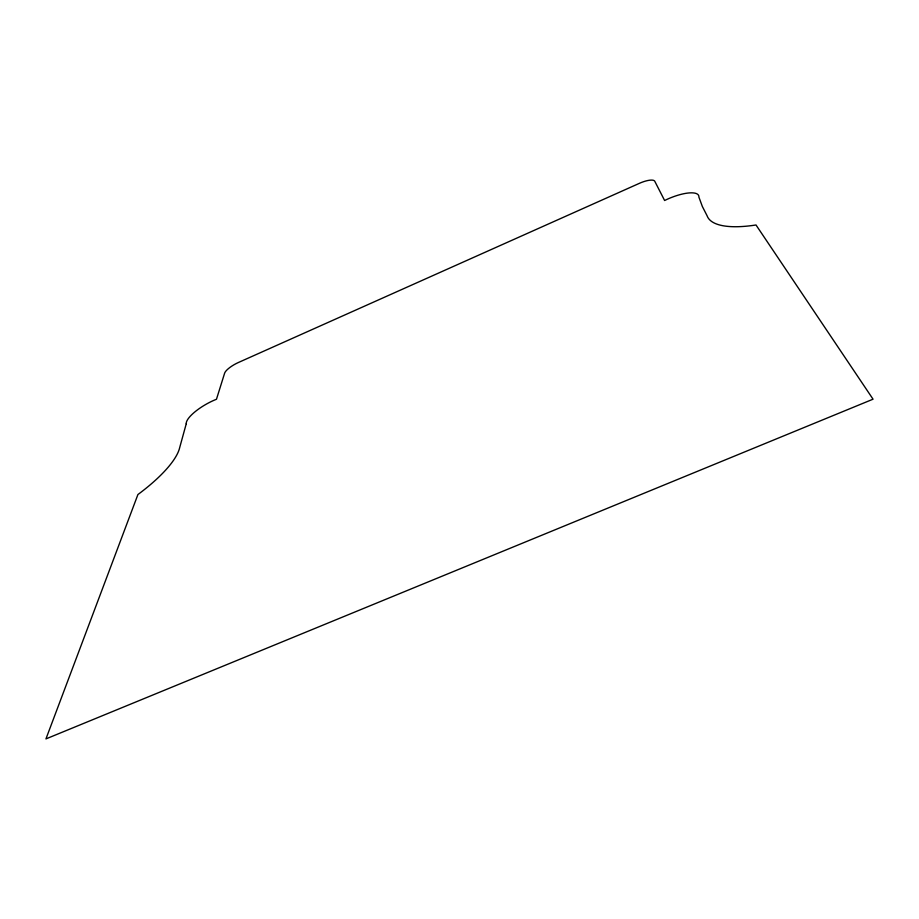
<?xml version="1.0" encoding="UTF-8"?>
<svg xmlns="http://www.w3.org/2000/svg" width="919" height="919" viewBox="0 0 919 919"><rect width="100%" height="100%" fill="white"/><g stroke="black" fill="none" stroke-linecap="round" stroke-linejoin="round"><path stroke-width="1.38" d="M186.247 423.774L179.676 447.645A90.556 27.639 -31.1 0 1 137.919 494.537L45.95 738.899L873.05 399.191L756.004 224.983A99.608 32.199 -21.7 0 1 707.102 215.781L702.357 206.499L698.899 197.091A28.937 9.144 -23.5 0 0 664.609 200.503L654.765 181.25A14.715 4.4 -23.9 0 0 639.429 183.318L238.354 362.523A13.888 4.032 -28.9 0 0 224.615 373.206L216.47 399.26A27.156 8.271 -29.6 0 0 186.247 423.774"/></g></svg>
